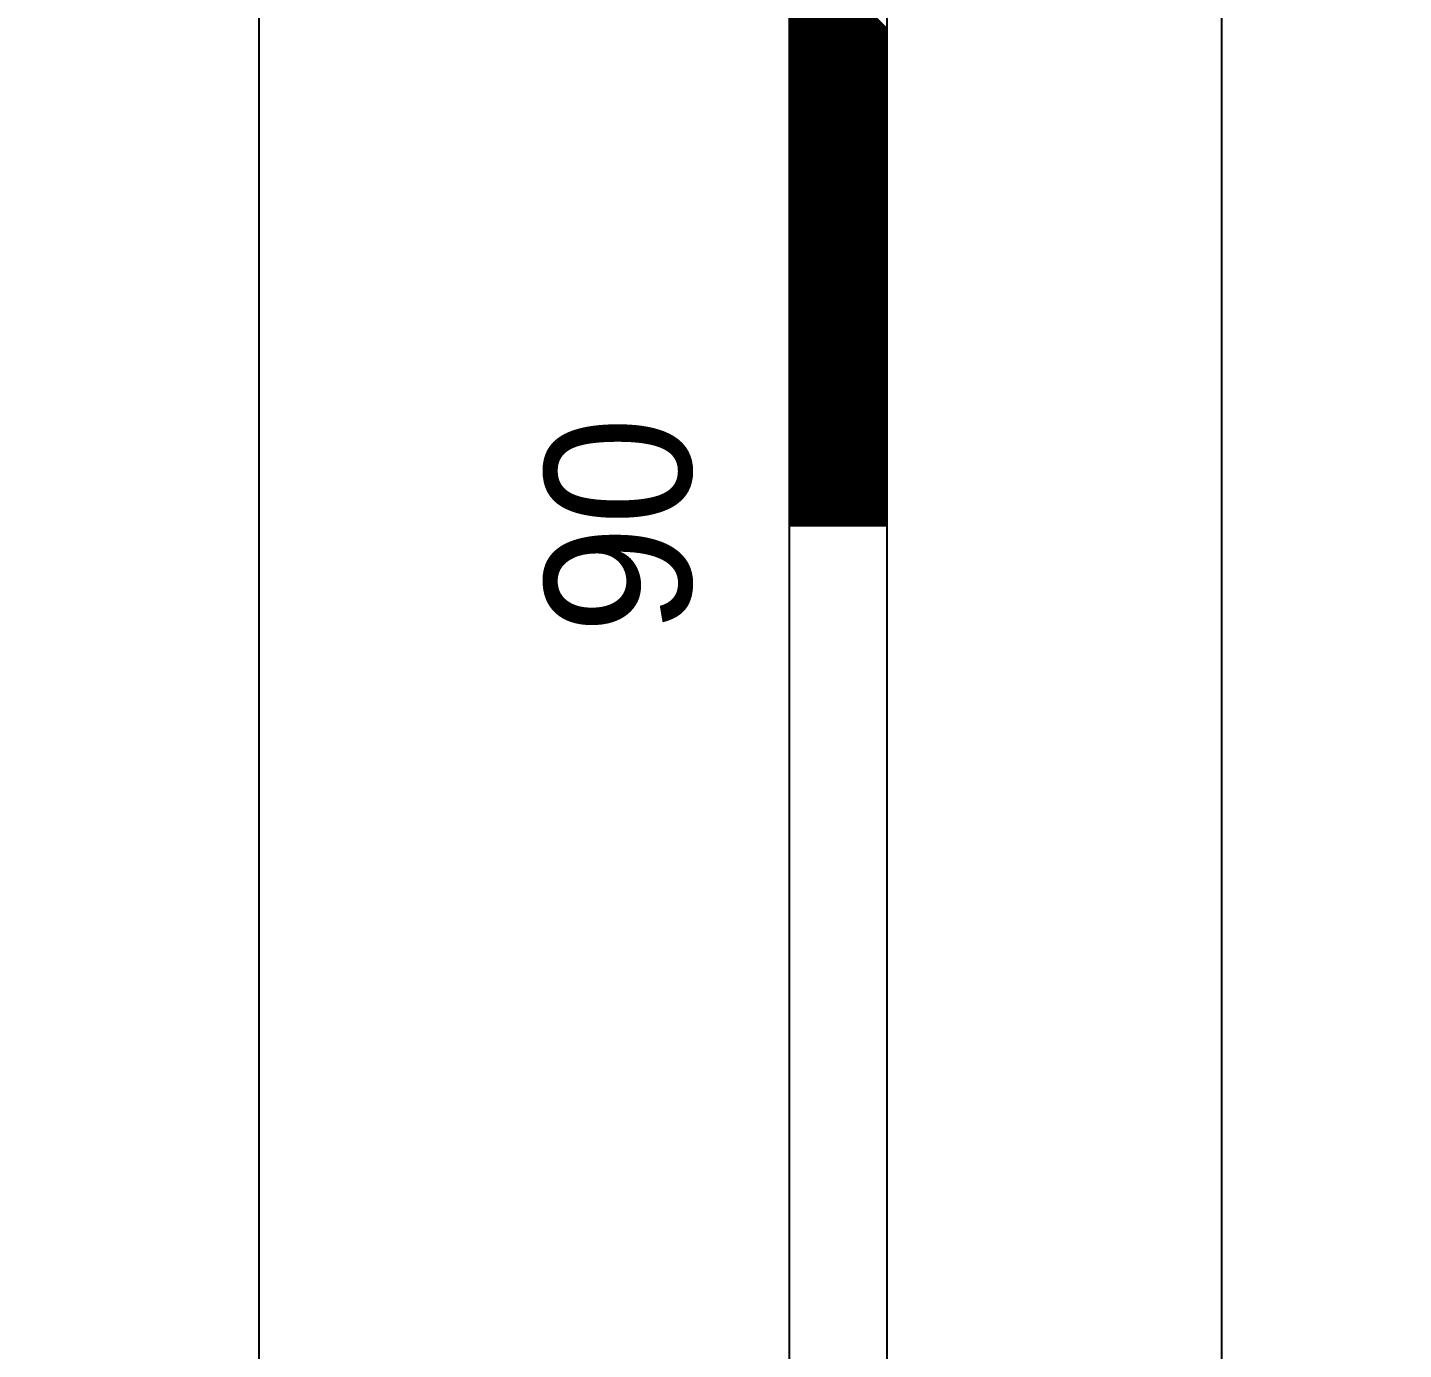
# Model space of a CAD drawing. Extents: x 731654 to 732244, y 4380181 to 4381208.
# Drawn here: x 731885.86 to 731899.96, y 4381162.56 to 4381176.12 of the extents above; entities that cross this region are included whole.
import ezdxf
from ezdxf.enums import TextEntityAlignment as Align

# ---------------------------------------------------------------- set-up
doc = ezdxf.new("R2010")
doc.units = 0
doc.layers.get('0').update_dxf_attribs({"linetype": 'CONTINUOUS'})

msp = doc.modelspace()

# ---------------------------------------------------------------- linework, layer by layer
at = {"color": 0, "linetype": 'CONTINUOUS'}
for p, q in [((731893.67, 4381081.01), (731893.67, 4381181.01)), ((731893.67, 4381081.01), (731893.67, 4381181.01)), ((731894.67, 4381081.01), (731894.67, 4381181.01)), ((731894.67, 4381081.01), (731894.67, 4381181.01)), ((731894.67, 4381176.1), (731893.67, 4381177.1)), ((731894.67, 4381176.1), (731893.67, 4381177.1)), ((731894.67, 4381176.09), (731893.67, 4381177.09)), ((731894.67, 4381176.09), (731893.67, 4381177.09)), ((731894.67, 4381176.07), (731893.67, 4381177.07)), ((731894.67, 4381176.07), (731893.67, 4381177.07)), ((731894.67, 4381176.06), (731893.67, 4381177.06)), ((731894.67, 4381176.06), (731893.67, 4381177.06)), ((731894.67, 4381176.05), (731893.67, 4381177.05)), ((731894.67, 4381176.05), (731893.67, 4381177.05)), ((731894.67, 4381176.03), (731893.67, 4381177.03)), ((731894.67, 4381176.03), (731893.67, 4381177.03)), ((731894.67, 4381176.02), (731893.67, 4381177.02)), ((731894.67, 4381176.02), (731893.67, 4381177.02)), ((731894.67, 4381176), (731893.67, 4381177)), ((731894.67, 4381176), (731893.67, 4381177)), ((731894.67, 4381175.99), (731893.67, 4381176.99)), ((731894.67, 4381175.99), (731893.67, 4381176.99)), ((731894.67, 4381175.97), (731893.67, 4381176.97)), ((731894.67, 4381175.97), (731893.67, 4381176.97)), ((731894.67, 4381175.96), (731893.67, 4381176.96)), ((731894.67, 4381175.96), (731893.67, 4381176.96)), ((731894.67, 4381175.95), (731893.67, 4381176.95)), ((731894.67, 4381175.95), (731893.67, 4381176.95)), ((731894.67, 4381175.93), (731893.67, 4381176.93)), ((731894.67, 4381175.93), (731893.67, 4381176.93)), ((731894.67, 4381175.92), (731893.67, 4381176.92)), ((731894.67, 4381175.92), (731893.67, 4381176.92)), ((731894.67, 4381175.9), (731893.67, 4381176.9)), ((731894.67, 4381175.9), (731893.67, 4381176.9)), ((731894.67, 4381175.89), (731893.67, 4381176.89)), ((731894.67, 4381175.89), (731893.67, 4381176.89)), ((731894.67, 4381175.88), (731893.67, 4381176.88)), ((731894.67, 4381175.88), (731893.67, 4381176.88)), ((731894.67, 4381175.86), (731893.67, 4381176.86)), ((731894.67, 4381175.86), (731893.67, 4381176.86)), ((731894.67, 4381175.85), (731893.67, 4381176.85)), ((731894.67, 4381175.85), (731893.67, 4381176.85)), ((731894.67, 4381175.83), (731893.67, 4381176.83)), ((731894.67, 4381175.83), (731893.67, 4381176.83)), ((731894.67, 4381175.82), (731893.67, 4381176.82)), ((731894.67, 4381175.82), (731893.67, 4381176.82)), ((731894.67, 4381175.81), (731893.67, 4381176.81)), ((731894.67, 4381175.81), (731893.67, 4381176.81)), ((731894.67, 4381175.79), (731893.67, 4381176.79)), ((731894.67, 4381175.79), (731893.67, 4381176.79)), ((731894.67, 4381175.78), (731893.67, 4381176.78)), ((731894.67, 4381175.78), (731893.67, 4381176.78)), ((731894.67, 4381175.76), (731893.67, 4381176.76)), ((731894.67, 4381175.76), (731893.67, 4381176.76)), ((731894.67, 4381175.75), (731893.67, 4381176.75)), ((731894.67, 4381175.75), (731893.67, 4381176.75)), ((731894.67, 4381175.73), (731893.67, 4381176.73)), ((731894.67, 4381175.73), (731893.67, 4381176.73)), ((731894.67, 4381175.72), (731893.67, 4381176.72)), ((731894.67, 4381175.72), (731893.67, 4381176.72)), ((731894.67, 4381175.71), (731893.67, 4381176.71)), ((731894.67, 4381175.71), (731893.67, 4381176.71)), ((731894.67, 4381175.69), (731893.67, 4381176.69)), ((731894.67, 4381175.69), (731893.67, 4381176.69)), ((731894.67, 4381175.68), (731893.67, 4381176.68)), ((731894.67, 4381175.68), (731893.67, 4381176.68)), ((731894.67, 4381175.66), (731893.67, 4381176.66)), ((731894.67, 4381175.66), (731893.67, 4381176.66)), ((731894.67, 4381175.65), (731893.67, 4381176.65)), ((731894.67, 4381175.65), (731893.67, 4381176.65)), ((731894.67, 4381175.64), (731893.67, 4381176.64)), ((731894.67, 4381175.64), (731893.67, 4381176.64)), ((731894.67, 4381175.62), (731893.67, 4381176.62)), ((731894.67, 4381175.62), (731893.67, 4381176.62)), ((731894.67, 4381175.61), (731893.67, 4381176.61)), ((731894.67, 4381175.61), (731893.67, 4381176.61)), ((731894.67, 4381175.59), (731893.67, 4381176.59)), ((731894.67, 4381175.59), (731893.67, 4381176.59)), ((731894.67, 4381175.58), (731893.67, 4381176.58)), ((731894.67, 4381175.58), (731893.67, 4381176.58)), ((731894.67, 4381175.56), (731893.67, 4381176.56)), ((731894.67, 4381175.56), (731893.67, 4381176.56)), ((731894.67, 4381175.55), (731893.67, 4381176.55)), ((731894.67, 4381175.55), (731893.67, 4381176.55)), ((731894.67, 4381175.54), (731893.67, 4381176.54)), ((731894.67, 4381175.54), (731893.67, 4381176.54)), ((731894.67, 4381175.52), (731893.67, 4381176.52)), ((731894.67, 4381175.52), (731893.67, 4381176.52)), ((731894.67, 4381175.51), (731893.67, 4381176.51)), ((731894.67, 4381175.51), (731893.67, 4381176.51)), ((731894.67, 4381175.49), (731893.67, 4381176.49)), ((731894.67, 4381175.49), (731893.67, 4381176.49)), ((731894.67, 4381175.48), (731893.67, 4381176.48)), ((731894.67, 4381175.48), (731893.67, 4381176.48)), ((731894.67, 4381175.47), (731893.67, 4381176.47)), ((731894.67, 4381175.47), (731893.67, 4381176.47)), ((731894.67, 4381175.45), (731893.67, 4381176.45)), ((731894.67, 4381175.45), (731893.67, 4381176.45)), ((731894.67, 4381175.44), (731893.67, 4381176.44)), ((731894.67, 4381175.44), (731893.67, 4381176.44)), ((731894.67, 4381175.42), (731893.67, 4381176.42)), ((731894.67, 4381175.42), (731893.67, 4381176.42)), ((731894.67, 4381175.41), (731893.67, 4381176.41)), ((731894.67, 4381175.41), (731893.67, 4381176.41)), ((731894.67, 4381175.39), (731893.67, 4381176.39)), ((731894.67, 4381175.39), (731893.67, 4381176.39)), ((731894.67, 4381175.38), (731893.67, 4381176.38)), ((731894.67, 4381175.38), (731893.67, 4381176.38)), ((731894.67, 4381175.37), (731893.67, 4381176.37)), ((731894.67, 4381175.37), (731893.67, 4381176.37)), ((731894.67, 4381175.35), (731893.67, 4381176.35)), ((731894.67, 4381175.35), (731893.67, 4381176.35)), ((731894.67, 4381175.34), (731893.67, 4381176.34)), ((731894.67, 4381175.34), (731893.67, 4381176.34)), ((731894.67, 4381175.32), (731893.67, 4381176.32)), ((731894.67, 4381175.32), (731893.67, 4381176.32)), ((731894.67, 4381175.31), (731893.67, 4381176.31)), ((731894.67, 4381175.31), (731893.67, 4381176.31)), ((731894.67, 4381175.3), (731893.67, 4381176.3)), ((731894.67, 4381175.3), (731893.67, 4381176.3)), ((731894.67, 4381175.28), (731893.67, 4381176.28)), ((731894.67, 4381175.28), (731893.67, 4381176.28)), ((731894.67, 4381175.27), (731893.67, 4381176.27)), ((731894.67, 4381175.27), (731893.67, 4381176.27)), ((731894.67, 4381175.25), (731893.67, 4381176.25)), ((731894.67, 4381175.25), (731893.67, 4381176.25)), ((731894.67, 4381175.24), (731893.67, 4381176.24)), ((731894.67, 4381175.24), (731893.67, 4381176.24)), ((731894.67, 4381175.23), (731893.67, 4381176.23)), ((731894.67, 4381175.23), (731893.67, 4381176.23)), ((731894.67, 4381175.21), (731893.67, 4381176.21)), ((731894.67, 4381175.21), (731893.67, 4381176.21)), ((731894.67, 4381175.2), (731893.67, 4381176.2)), ((731894.67, 4381175.2), (731893.67, 4381176.2)), ((731894.67, 4381175.18), (731893.67, 4381176.18)), ((731894.67, 4381175.18), (731893.67, 4381176.18)), ((731894.67, 4381175.17), (731893.67, 4381176.17)), ((731894.67, 4381175.17), (731893.67, 4381176.17)), ((731894.67, 4381175.15), (731893.67, 4381176.15)), ((731894.67, 4381175.15), (731893.67, 4381176.15)), ((731894.67, 4381175.14), (731893.67, 4381176.14)), ((731894.67, 4381175.14), (731893.67, 4381176.14)), ((731894.67, 4381175.13), (731893.67, 4381176.13)), ((731894.67, 4381175.13), (731893.67, 4381176.13)), ((731894.67, 4381175.11), (731893.67, 4381176.11)), ((731894.67, 4381175.11), (731893.67, 4381176.11)), ((731894.67, 4381175.1), (731893.67, 4381176.1)), ((731894.67, 4381175.1), (731893.67, 4381176.1)), ((731894.67, 4381175.08), (731893.67, 4381176.08)), ((731894.67, 4381175.08), (731893.67, 4381176.08)), ((731894.67, 4381175.07), (731893.67, 4381176.07)), ((731894.67, 4381175.07), (731893.67, 4381176.07)), ((731894.67, 4381175.06), (731893.67, 4381176.06)), ((731894.67, 4381175.06), (731893.67, 4381176.06)), ((731894.67, 4381175.04), (731893.67, 4381176.04)), ((731894.67, 4381175.04), (731893.67, 4381176.04)), ((731894.67, 4381175.03), (731893.67, 4381176.03)), ((731894.67, 4381175.03), (731893.67, 4381176.03)), ((731894.67, 4381175.01), (731893.67, 4381176.01)), ((731894.67, 4381175.01), (731893.67, 4381176.01)), ((731894.67, 4381175), (731893.67, 4381176)), ((731894.67, 4381175), (731893.67, 4381176)), ((731894.67, 4381174.98), (731893.67, 4381175.98)), ((731894.67, 4381174.98), (731893.67, 4381175.98)), ((731894.67, 4381174.97), (731893.67, 4381175.97)), ((731894.67, 4381174.97), (731893.67, 4381175.97)), ((731894.67, 4381174.96), (731893.67, 4381175.96)), ((731894.67, 4381174.96), (731893.67, 4381175.96)), ((731894.67, 4381174.94), (731893.67, 4381175.94)), ((731894.67, 4381174.94), (731893.67, 4381175.94)), ((731894.67, 4381174.93), (731893.67, 4381175.93)), ((731894.67, 4381174.93), (731893.67, 4381175.93)), ((731894.67, 4381174.91), (731893.67, 4381175.91)), ((731894.67, 4381174.91), (731893.67, 4381175.91)), ((731894.67, 4381174.9), (731893.67, 4381175.9)), ((731894.67, 4381174.9), (731893.67, 4381175.9)), ((731894.67, 4381174.89), (731893.67, 4381175.89)), ((731894.67, 4381174.89), (731893.67, 4381175.89)), ((731894.67, 4381174.87), (731893.67, 4381175.87)), ((731894.67, 4381174.87), (731893.67, 4381175.87)), ((731894.67, 4381174.86), (731893.67, 4381175.86)), ((731894.67, 4381174.86), (731893.67, 4381175.86)), ((731894.67, 4381174.84), (731893.67, 4381175.84)), ((731894.67, 4381174.84), (731893.67, 4381175.84)), ((731894.67, 4381174.83), (731893.67, 4381175.83)), ((731894.67, 4381174.83), (731893.67, 4381175.83)), ((731894.67, 4381174.82), (731893.67, 4381175.82)), ((731894.67, 4381174.82), (731893.67, 4381175.82)), ((731894.67, 4381174.8), (731893.67, 4381175.8)), ((731894.67, 4381174.8), (731893.67, 4381175.8)), ((731894.67, 4381174.79), (731893.67, 4381175.79)), ((731894.67, 4381174.79), (731893.67, 4381175.79)), ((731894.67, 4381174.77), (731893.67, 4381175.77)), ((731894.67, 4381174.77), (731893.67, 4381175.77)), ((731894.67, 4381174.76), (731893.67, 4381175.76)), ((731894.67, 4381174.76), (731893.67, 4381175.76)), ((731894.67, 4381174.74), (731893.67, 4381175.74)), ((731894.67, 4381174.74), (731893.67, 4381175.74)), ((731894.67, 4381174.73), (731893.67, 4381175.73)), ((731894.67, 4381174.73), (731893.67, 4381175.73)), ((731894.67, 4381174.72), (731893.67, 4381175.72)), ((731894.67, 4381174.72), (731893.67, 4381175.72)), ((731894.67, 4381174.7), (731893.67, 4381175.7)), ((731894.67, 4381174.7), (731893.67, 4381175.7)), ((731894.67, 4381174.69), (731893.67, 4381175.69)), ((731894.67, 4381174.69), (731893.67, 4381175.69)), ((731894.67, 4381174.67), (731893.67, 4381175.67)), ((731894.67, 4381174.67), (731893.67, 4381175.67)), ((731894.67, 4381174.66), (731893.67, 4381175.66)), ((731894.67, 4381174.66), (731893.67, 4381175.66)), ((731894.67, 4381174.65), (731893.67, 4381175.65)), ((731894.67, 4381174.65), (731893.67, 4381175.65)), ((731894.67, 4381174.63), (731893.67, 4381175.63)), ((731894.67, 4381174.63), (731893.67, 4381175.63)), ((731894.67, 4381174.62), (731893.67, 4381175.62)), ((731894.67, 4381174.62), (731893.67, 4381175.62)), ((731894.67, 4381174.6), (731893.67, 4381175.6)), ((731894.67, 4381174.6), (731893.67, 4381175.6)), ((731894.67, 4381174.59), (731893.67, 4381175.59)), ((731894.67, 4381174.59), (731893.67, 4381175.59)), ((731894.67, 4381174.57), (731893.67, 4381175.57)), ((731894.67, 4381174.57), (731893.67, 4381175.57)), ((731894.67, 4381174.56), (731893.67, 4381175.56)), ((731894.67, 4381174.56), (731893.67, 4381175.56)), ((731894.67, 4381174.55), (731893.67, 4381175.55)), ((731894.67, 4381174.55), (731893.67, 4381175.55)), ((731894.67, 4381174.53), (731893.67, 4381175.53)), ((731894.67, 4381174.53), (731893.67, 4381175.53)), ((731894.67, 4381174.52), (731893.67, 4381175.52)), ((731894.67, 4381174.52), (731893.67, 4381175.52)), ((731894.67, 4381174.5), (731893.67, 4381175.5)), ((731894.67, 4381174.5), (731893.67, 4381175.5)), ((731894.67, 4381174.49), (731893.67, 4381175.49)), ((731894.67, 4381174.49), (731893.67, 4381175.49)), ((731894.67, 4381174.48), (731893.67, 4381175.48)), ((731894.67, 4381174.48), (731893.67, 4381175.48)), ((731894.67, 4381174.46), (731893.67, 4381175.46)), ((731894.67, 4381174.46), (731893.67, 4381175.46)), ((731894.67, 4381174.45), (731893.67, 4381175.45)), ((731894.67, 4381174.45), (731893.67, 4381175.45)), ((731894.67, 4381174.43), (731893.67, 4381175.43)), ((731894.67, 4381174.43), (731893.67, 4381175.43)), ((731894.67, 4381174.42), (731893.67, 4381175.42)), ((731894.67, 4381174.42), (731893.67, 4381175.42)), ((731894.67, 4381174.4), (731893.67, 4381175.4)), ((731894.67, 4381174.4), (731893.67, 4381175.4)), ((731894.67, 4381174.39), (731893.67, 4381175.39)), ((731894.67, 4381174.39), (731893.67, 4381175.39)), ((731894.67, 4381174.38), (731893.67, 4381175.38)), ((731894.67, 4381174.38), (731893.67, 4381175.38)), ((731894.67, 4381174.36), (731893.67, 4381175.36)), ((731894.67, 4381174.36), (731893.67, 4381175.36)), ((731894.67, 4381174.35), (731893.67, 4381175.35)), ((731894.67, 4381174.35), (731893.67, 4381175.35)), ((731894.67, 4381174.33), (731893.67, 4381175.33)), ((731894.67, 4381174.33), (731893.67, 4381175.33)), ((731894.67, 4381174.32), (731893.67, 4381175.32)), ((731894.67, 4381174.32), (731893.67, 4381175.32)), ((731894.67, 4381174.31), (731893.67, 4381175.31)), ((731894.67, 4381174.31), (731893.67, 4381175.31)), ((731894.67, 4381174.29), (731893.67, 4381175.29)), ((731894.67, 4381174.29), (731893.67, 4381175.29)), ((731894.67, 4381174.28), (731893.67, 4381175.28)), ((731894.67, 4381174.28), (731893.67, 4381175.28)), ((731894.67, 4381174.26), (731893.67, 4381175.26)), ((731894.67, 4381174.26), (731893.67, 4381175.26)), ((731894.67, 4381174.25), (731893.67, 4381175.25)), ((731894.67, 4381174.25), (731893.67, 4381175.25)), ((731894.67, 4381174.24), (731893.67, 4381175.24)), ((731894.67, 4381174.24), (731893.67, 4381175.24)), ((731894.67, 4381174.22), (731893.67, 4381175.22)), ((731894.67, 4381174.22), (731893.67, 4381175.22)), ((731894.67, 4381174.21), (731893.67, 4381175.21)), ((731894.67, 4381174.21), (731893.67, 4381175.21)), ((731894.67, 4381174.19), (731893.67, 4381175.19)), ((731894.67, 4381174.19), (731893.67, 4381175.19)), ((731894.67, 4381174.18), (731893.67, 4381175.18)), ((731894.67, 4381174.18), (731893.67, 4381175.18)), ((731894.67, 4381174.16), (731893.67, 4381175.16)), ((731894.67, 4381174.16), (731893.67, 4381175.16)), ((731894.67, 4381174.15), (731893.67, 4381175.15)), ((731894.67, 4381174.15), (731893.67, 4381175.15)), ((731894.67, 4381174.14), (731893.67, 4381175.14)), ((731894.67, 4381174.14), (731893.67, 4381175.14)), ((731894.67, 4381174.12), (731893.67, 4381175.12)), ((731894.67, 4381174.12), (731893.67, 4381175.12)), ((731894.67, 4381174.11), (731893.67, 4381175.11)), ((731894.67, 4381174.11), (731893.67, 4381175.11)), ((731894.67, 4381174.09), (731893.67, 4381175.09)), ((731894.67, 4381174.09), (731893.67, 4381175.09)), ((731894.67, 4381174.08), (731893.67, 4381175.08)), ((731894.67, 4381174.08), (731893.67, 4381175.08)), ((731894.67, 4381174.07), (731893.67, 4381175.07)), ((731894.67, 4381174.07), (731893.67, 4381175.07)), ((731894.67, 4381174.05), (731893.67, 4381175.05)), ((731894.67, 4381174.05), (731893.67, 4381175.05)), ((731894.67, 4381174.04), (731893.67, 4381175.04)), ((731894.67, 4381174.04), (731893.67, 4381175.04)), ((731894.67, 4381174.02), (731893.67, 4381175.02)), ((731894.67, 4381174.02), (731893.67, 4381175.02)), ((731894.67, 4381174.01), (731893.67, 4381175.01)), ((731894.67, 4381174.01), (731893.67, 4381175.01)), ((731894.67, 4381173.99), (731893.67, 4381174.99)), ((731894.67, 4381173.99), (731893.67, 4381174.99)), ((731894.67, 4381173.98), (731893.67, 4381174.98)), ((731894.67, 4381173.98), (731893.67, 4381174.98)), ((731894.67, 4381173.97), (731893.67, 4381174.97)), ((731894.67, 4381173.97), (731893.67, 4381174.97)), ((731894.67, 4381173.95), (731893.67, 4381174.95)), ((731894.67, 4381173.95), (731893.67, 4381174.95)), ((731894.67, 4381173.94), (731893.67, 4381174.94)), ((731894.67, 4381173.94), (731893.67, 4381174.94)), ((731894.67, 4381173.92), (731893.67, 4381174.92)), ((731894.67, 4381173.92), (731893.67, 4381174.92)), ((731894.67, 4381173.91), (731893.67, 4381174.91)), ((731894.67, 4381173.91), (731893.67, 4381174.91)), ((731894.67, 4381173.9), (731893.67, 4381174.9)), ((731894.67, 4381173.9), (731893.67, 4381174.9)), ((731894.67, 4381173.88), (731893.67, 4381174.88)), ((731894.67, 4381173.88), (731893.67, 4381174.88)), ((731894.67, 4381173.87), (731893.67, 4381174.87)), ((731894.67, 4381173.87), (731893.67, 4381174.87)), ((731894.67, 4381173.85), (731893.67, 4381174.85)), ((731894.67, 4381173.85), (731893.67, 4381174.85)), ((731894.67, 4381173.84), (731893.67, 4381174.84)), ((731894.67, 4381173.84), (731893.67, 4381174.84)), ((731894.67, 4381173.83), (731893.67, 4381174.83)), ((731894.67, 4381173.83), (731893.67, 4381174.83)), ((731894.67, 4381173.81), (731893.67, 4381174.81)), ((731894.67, 4381173.81), (731893.67, 4381174.81)), ((731894.67, 4381173.8), (731893.67, 4381174.8)), ((731894.67, 4381173.8), (731893.67, 4381174.8)), ((731894.67, 4381173.78), (731893.67, 4381174.78)), ((731894.67, 4381173.78), (731893.67, 4381174.78)), ((731894.67, 4381173.77), (731893.67, 4381174.77)), ((731894.67, 4381173.77), (731893.67, 4381174.77)), ((731894.67, 4381173.75), (731893.67, 4381174.75)), ((731894.67, 4381173.75), (731893.67, 4381174.75)), ((731894.67, 4381173.74), (731893.67, 4381174.74)), ((731894.67, 4381173.74), (731893.67, 4381174.74)), ((731894.67, 4381173.73), (731893.67, 4381174.73)), ((731894.67, 4381173.73), (731893.67, 4381174.73)), ((731894.67, 4381173.71), (731893.67, 4381174.71)), ((731894.67, 4381173.71), (731893.67, 4381174.71)), ((731894.67, 4381173.7), (731893.67, 4381174.7)), ((731894.67, 4381173.7), (731893.67, 4381174.7)), ((731894.67, 4381173.68), (731893.67, 4381174.68)), ((731894.67, 4381173.68), (731893.67, 4381174.68)), ((731894.67, 4381173.67), (731893.67, 4381174.67)), ((731894.67, 4381173.67), (731893.67, 4381174.67)), ((731894.67, 4381173.66), (731893.67, 4381174.66)), ((731894.67, 4381173.66), (731893.67, 4381174.66)), ((731894.67, 4381173.64), (731893.67, 4381174.64)), ((731894.67, 4381173.64), (731893.67, 4381174.64)), ((731894.67, 4381173.63), (731893.67, 4381174.63)), ((731894.67, 4381173.63), (731893.67, 4381174.63)), ((731894.67, 4381173.61), (731893.67, 4381174.61)), ((731894.67, 4381173.61), (731893.67, 4381174.61)), ((731894.67, 4381173.6), (731893.67, 4381174.6)), ((731894.67, 4381173.6), (731893.67, 4381174.6)), ((731894.67, 4381173.58), (731893.67, 4381174.58)), ((731894.67, 4381173.58), (731893.67, 4381174.58)), ((731894.67, 4381173.57), (731893.67, 4381174.57)), ((731894.67, 4381173.57), (731893.67, 4381174.57)), ((731894.67, 4381173.56), (731893.67, 4381174.56)), ((731894.67, 4381173.56), (731893.67, 4381174.56)), ((731894.67, 4381173.54), (731893.67, 4381174.54)), ((731894.67, 4381173.54), (731893.67, 4381174.54)), ((731894.67, 4381173.53), (731893.67, 4381174.53)), ((731894.67, 4381173.53), (731893.67, 4381174.53)), ((731894.67, 4381173.51), (731893.67, 4381174.51)), ((731894.67, 4381173.51), (731893.67, 4381174.51)), ((731894.67, 4381173.5), (731893.67, 4381174.5)), ((731894.67, 4381173.5), (731893.67, 4381174.5)), ((731894.67, 4381173.49), (731893.67, 4381174.49)), ((731894.67, 4381173.49), (731893.67, 4381174.49)), ((731894.67, 4381173.47), (731893.67, 4381174.47)), ((731894.67, 4381173.47), (731893.67, 4381174.47)), ((731894.67, 4381173.46), (731893.67, 4381174.46)), ((731894.67, 4381173.46), (731893.67, 4381174.46)), ((731894.67, 4381173.44), (731893.67, 4381174.44)), ((731894.67, 4381173.44), (731893.67, 4381174.44)), ((731894.67, 4381173.43), (731893.67, 4381174.43)), ((731894.67, 4381173.43), (731893.67, 4381174.43)), ((731894.67, 4381173.41), (731893.67, 4381174.41)), ((731894.67, 4381173.41), (731893.67, 4381174.41)), ((731894.67, 4381173.4), (731893.67, 4381174.4)), ((731894.67, 4381173.4), (731893.67, 4381174.4)), ((731894.67, 4381173.39), (731893.67, 4381174.39)), ((731894.67, 4381173.39), (731893.67, 4381174.39)), ((731894.67, 4381173.37), (731893.67, 4381174.37)), ((731894.67, 4381173.37), (731893.67, 4381174.37)), ((731894.67, 4381173.36), (731893.67, 4381174.36)), ((731894.67, 4381173.36), (731893.67, 4381174.36)), ((731894.67, 4381173.34), (731893.67, 4381174.34)), ((731894.67, 4381173.34), (731893.67, 4381174.34)), ((731894.67, 4381173.33), (731893.67, 4381174.33)), ((731894.67, 4381173.33), (731893.67, 4381174.33)), ((731894.67, 4381173.32), (731893.67, 4381174.32)), ((731894.67, 4381173.32), (731893.67, 4381174.32)), ((731894.67, 4381173.3), (731893.67, 4381174.3)), ((731894.67, 4381173.3), (731893.67, 4381174.3)), ((731894.67, 4381173.29), (731893.67, 4381174.29)), ((731894.67, 4381173.29), (731893.67, 4381174.29)), ((731894.67, 4381173.27), (731893.67, 4381174.27)), ((731894.67, 4381173.27), (731893.67, 4381174.27)), ((731894.67, 4381173.26), (731893.67, 4381174.26)), ((731894.67, 4381173.26), (731893.67, 4381174.26)), ((731894.67, 4381173.25), (731893.67, 4381174.25)), ((731894.67, 4381173.25), (731893.67, 4381174.25)), ((731894.67, 4381173.23), (731893.67, 4381174.23)), ((731894.67, 4381173.23), (731893.67, 4381174.23)), ((731894.67, 4381173.22), (731893.67, 4381174.22)), ((731894.67, 4381173.22), (731893.67, 4381174.22)), ((731894.67, 4381173.2), (731893.67, 4381174.2)), ((731894.67, 4381173.2), (731893.67, 4381174.2)), ((731894.67, 4381173.19), (731893.67, 4381174.19)), ((731894.67, 4381173.19), (731893.67, 4381174.19)), ((731894.67, 4381173.17), (731893.67, 4381174.17)), ((731894.67, 4381173.17), (731893.67, 4381174.17)), ((731894.67, 4381173.16), (731893.67, 4381174.16)), ((731894.67, 4381173.16), (731893.67, 4381174.16)), ((731894.67, 4381173.15), (731893.67, 4381174.15)), ((731894.67, 4381173.15), (731893.67, 4381174.15)), ((731894.67, 4381173.13), (731893.67, 4381174.13)), ((731894.67, 4381173.13), (731893.67, 4381174.13)), ((731894.67, 4381173.12), (731893.67, 4381174.12)), ((731894.67, 4381173.12), (731893.67, 4381174.12)), ((731894.67, 4381173.1), (731893.67, 4381174.1)), ((731894.67, 4381173.1), (731893.67, 4381174.1)), ((731894.67, 4381173.09), (731893.67, 4381174.09)), ((731894.67, 4381173.09), (731893.67, 4381174.09)), ((731894.67, 4381173.08), (731893.67, 4381174.08)), ((731894.67, 4381173.08), (731893.67, 4381174.08)), ((731894.67, 4381173.06), (731893.67, 4381174.06)), ((731894.67, 4381173.06), (731893.67, 4381174.06)), ((731894.67, 4381173.05), (731893.67, 4381174.05)), ((731894.67, 4381173.05), (731893.67, 4381174.05)), ((731894.67, 4381173.03), (731893.67, 4381174.03)), ((731894.67, 4381173.03), (731893.67, 4381174.03)), ((731894.67, 4381173.02), (731893.67, 4381174.02)), ((731894.67, 4381173.02), (731893.67, 4381174.02)), ((731894.67, 4381173), (731893.67, 4381174)), ((731894.67, 4381173), (731893.67, 4381174)), ((731894.67, 4381172.99), (731893.67, 4381173.99)), ((731894.67, 4381172.99), (731893.67, 4381173.99)), ((731894.67, 4381172.98), (731893.67, 4381173.98)), ((731894.67, 4381172.98), (731893.67, 4381173.98)), ((731894.67, 4381172.96), (731893.67, 4381173.96)), ((731894.67, 4381172.96), (731893.67, 4381173.96)), ((731894.67, 4381172.95), (731893.67, 4381173.95)), ((731894.67, 4381172.95), (731893.67, 4381173.95)), ((731894.67, 4381172.93), (731893.67, 4381173.93)), ((731894.67, 4381172.93), (731893.67, 4381173.93)), ((731894.67, 4381172.92), (731893.67, 4381173.92)), ((731894.67, 4381172.92), (731893.67, 4381173.92)), ((731894.67, 4381172.91), (731893.67, 4381173.91)), ((731894.67, 4381172.91), (731893.67, 4381173.91)), ((731894.67, 4381172.89), (731893.67, 4381173.89)), ((731894.67, 4381172.89), (731893.67, 4381173.89)), ((731894.67, 4381172.88), (731893.67, 4381173.88)), ((731894.67, 4381172.88), (731893.67, 4381173.88)), ((731894.67, 4381172.86), (731893.67, 4381173.86)), ((731894.67, 4381172.86), (731893.67, 4381173.86)), ((731894.67, 4381172.85), (731893.67, 4381173.85)), ((731894.67, 4381172.85), (731893.67, 4381173.85)), ((731894.67, 4381172.84), (731893.67, 4381173.84)), ((731894.67, 4381172.84), (731893.67, 4381173.84)), ((731894.67, 4381172.82), (731893.67, 4381173.82)), ((731894.67, 4381172.82), (731893.67, 4381173.82)), ((731894.67, 4381172.81), (731893.67, 4381173.81)), ((731894.67, 4381172.81), (731893.67, 4381173.81)), ((731894.67, 4381172.79), (731893.67, 4381173.79)), ((731894.67, 4381172.79), (731893.67, 4381173.79)), ((731894.67, 4381172.78), (731893.67, 4381173.78)), ((731894.67, 4381172.78), (731893.67, 4381173.78)), ((731894.67, 4381172.76), (731893.67, 4381173.76)), ((731894.67, 4381172.76), (731893.67, 4381173.76)), ((731894.67, 4381172.75), (731893.67, 4381173.75)), ((731894.67, 4381172.75), (731893.67, 4381173.75)), ((731894.67, 4381172.74), (731893.67, 4381173.74)), ((731894.67, 4381172.74), (731893.67, 4381173.74)), ((731894.67, 4381172.72), (731893.67, 4381173.72)), ((731894.67, 4381172.72), (731893.67, 4381173.72)), ((731894.67, 4381172.71), (731893.67, 4381173.71)), ((731894.67, 4381172.71), (731893.67, 4381173.71)), ((731894.67, 4381172.69), (731893.67, 4381173.69)), ((731894.67, 4381172.69), (731893.67, 4381173.69)), ((731894.67, 4381172.68), (731893.67, 4381173.68)), ((731894.67, 4381172.68), (731893.67, 4381173.68)), ((731894.67, 4381172.67), (731893.67, 4381173.67)), ((731894.67, 4381172.67), (731893.67, 4381173.67)), ((731894.67, 4381172.65), (731893.67, 4381173.65)), ((731894.67, 4381172.65), (731893.67, 4381173.65)), ((731894.67, 4381172.64), (731893.67, 4381173.64)), ((731894.67, 4381172.64), (731893.67, 4381173.64)), ((731894.67, 4381172.62), (731893.67, 4381173.62)), ((731894.67, 4381172.62), (731893.67, 4381173.62)), ((731894.67, 4381172.61), (731893.67, 4381173.61)), ((731894.67, 4381172.61), (731893.67, 4381173.61)), ((731894.67, 4381172.59), (731893.67, 4381173.59)), ((731894.67, 4381172.59), (731893.67, 4381173.59)), ((731894.67, 4381172.58), (731893.67, 4381173.58)), ((731894.67, 4381172.58), (731893.67, 4381173.58)), ((731894.67, 4381172.57), (731893.67, 4381173.57)), ((731894.67, 4381172.57), (731893.67, 4381173.57)), ((731894.67, 4381172.55), (731893.67, 4381173.55)), ((731894.67, 4381172.55), (731893.67, 4381173.55)), ((731894.67, 4381172.54), (731893.67, 4381173.54)), ((731894.67, 4381172.54), (731893.67, 4381173.54)), ((731894.67, 4381172.52), (731893.67, 4381173.52)), ((731894.67, 4381172.52), (731893.67, 4381173.52)), ((731894.67, 4381172.51), (731893.67, 4381173.51)), ((731894.67, 4381172.51), (731893.67, 4381173.51)), ((731894.67, 4381172.5), (731893.67, 4381173.5)), ((731894.67, 4381172.5), (731893.67, 4381173.5)), ((731894.67, 4381172.48), (731893.67, 4381173.48)), ((731894.67, 4381172.48), (731893.67, 4381173.48)), ((731894.67, 4381172.47), (731893.67, 4381173.47)), ((731894.67, 4381172.47), (731893.67, 4381173.47)), ((731894.67, 4381172.45), (731893.67, 4381173.45)), ((731894.67, 4381172.45), (731893.67, 4381173.45)), ((731894.67, 4381172.44), (731893.67, 4381173.44)), ((731894.67, 4381172.44), (731893.67, 4381173.44)), ((731894.67, 4381172.43), (731893.67, 4381173.43)), ((731894.67, 4381172.43), (731893.67, 4381173.43)), ((731894.67, 4381172.41), (731893.67, 4381173.41)), ((731894.67, 4381172.41), (731893.67, 4381173.41)), ((731894.67, 4381172.4), (731893.67, 4381173.4)), ((731894.67, 4381172.4), (731893.67, 4381173.4)), ((731894.67, 4381172.38), (731893.67, 4381173.38)), ((731894.67, 4381172.38), (731893.67, 4381173.38)), ((731894.67, 4381172.37), (731893.67, 4381173.37)), ((731894.67, 4381172.37), (731893.67, 4381173.37)), ((731894.67, 4381172.35), (731893.67, 4381173.35)), ((731894.67, 4381172.35), (731893.67, 4381173.35)), ((731894.67, 4381172.34), (731893.67, 4381173.34)), ((731894.67, 4381172.34), (731893.67, 4381173.34)), ((731894.67, 4381172.33), (731893.67, 4381173.33)), ((731894.67, 4381172.33), (731893.67, 4381173.33)), ((731894.67, 4381172.31), (731893.67, 4381173.31)), ((731894.67, 4381172.31), (731893.67, 4381173.31)), ((731894.67, 4381172.3), (731893.67, 4381173.3)), ((731894.67, 4381172.3), (731893.67, 4381173.3)), ((731894.67, 4381172.28), (731893.67, 4381173.28)), ((731894.67, 4381172.28), (731893.67, 4381173.28)), ((731894.67, 4381172.27), (731893.67, 4381173.27)), ((731894.67, 4381172.27), (731893.67, 4381173.27)), ((731894.67, 4381172.26), (731893.67, 4381173.26)), ((731894.67, 4381172.26), (731893.67, 4381173.26)), ((731894.67, 4381172.24), (731893.67, 4381173.24)), ((731894.67, 4381172.24), (731893.67, 4381173.24)), ((731894.67, 4381172.23), (731893.67, 4381173.23)), ((731894.67, 4381172.23), (731893.67, 4381173.23)), ((731894.67, 4381172.21), (731893.67, 4381173.21)), ((731894.67, 4381172.21), (731893.67, 4381173.21)), ((731894.67, 4381172.2), (731893.67, 4381173.2)), ((731894.67, 4381172.2), (731893.67, 4381173.2)), ((731894.67, 4381172.18), (731893.67, 4381173.18)), ((731894.67, 4381172.18), (731893.67, 4381173.18)), ((731894.67, 4381172.17), (731893.67, 4381173.17)), ((731894.67, 4381172.17), (731893.67, 4381173.17)), ((731894.67, 4381172.16), (731893.67, 4381173.16)), ((731894.67, 4381172.16), (731893.67, 4381173.16)), ((731894.67, 4381172.14), (731893.67, 4381173.14)), ((731894.67, 4381172.14), (731893.67, 4381173.14)), ((731894.67, 4381172.13), (731893.67, 4381173.13)), ((731894.67, 4381172.13), (731893.67, 4381173.13)), ((731894.67, 4381172.11), (731893.67, 4381173.11)), ((731894.67, 4381172.11), (731893.67, 4381173.11)), ((731894.67, 4381172.1), (731893.67, 4381173.1)), ((731894.67, 4381172.1), (731893.67, 4381173.1)), ((731894.67, 4381172.09), (731893.67, 4381173.09)), ((731894.67, 4381172.09), (731893.67, 4381173.09)), ((731894.67, 4381172.07), (731893.67, 4381173.07)), ((731894.67, 4381172.07), (731893.67, 4381173.07)), ((731894.67, 4381172.06), (731893.67, 4381173.06)), ((731894.67, 4381172.06), (731893.67, 4381173.06)), ((731894.67, 4381172.04), (731893.67, 4381173.04)), ((731894.67, 4381172.04), (731893.67, 4381173.04)), ((731894.67, 4381172.03), (731893.67, 4381173.03)), ((731894.67, 4381172.03), (731893.67, 4381173.03)), ((731894.67, 4381172.01), (731893.67, 4381173.01)), ((731894.67, 4381172.01), (731893.67, 4381173.01)), ((731894.67, 4381172), (731893.67, 4381173)), ((731894.67, 4381172), (731893.67, 4381173)), ((731894.67, 4381171.99), (731893.67, 4381172.99)), ((731894.67, 4381171.99), (731893.67, 4381172.99)), ((731894.67, 4381171.97), (731893.67, 4381172.97)), ((731894.67, 4381171.97), (731893.67, 4381172.97)), ((731894.67, 4381171.96), (731893.67, 4381172.96)), ((731894.67, 4381171.96), (731893.67, 4381172.96)), ((731894.67, 4381171.94), (731893.67, 4381172.94)), ((731894.67, 4381171.94), (731893.67, 4381172.94)), ((731894.67, 4381171.93), (731893.67, 4381172.93)), ((731894.67, 4381171.93), (731893.67, 4381172.93)), ((731894.67, 4381171.92), (731893.67, 4381172.92)), ((731894.67, 4381171.92), (731893.67, 4381172.92)), ((731894.67, 4381171.9), (731893.67, 4381172.9)), ((731894.67, 4381171.9), (731893.67, 4381172.9)), ((731894.67, 4381171.89), (731893.67, 4381172.89)), ((731894.67, 4381171.89), (731893.67, 4381172.89)), ((731894.67, 4381171.87), (731893.67, 4381172.87)), ((731894.67, 4381171.87), (731893.67, 4381172.87)), ((731894.67, 4381171.86), (731893.67, 4381172.86)), ((731894.67, 4381171.86), (731893.67, 4381172.86)), ((731894.67, 4381171.85), (731893.67, 4381172.85)), ((731894.67, 4381171.85), (731893.67, 4381172.85)), ((731894.67, 4381171.83), (731893.67, 4381172.83)), ((731894.67, 4381171.83), (731893.67, 4381172.83)), ((731894.67, 4381171.82), (731893.67, 4381172.82)), ((731894.67, 4381171.82), (731893.67, 4381172.82)), ((731894.67, 4381171.8), (731893.67, 4381172.8)), ((731894.67, 4381171.8), (731893.67, 4381172.8)), ((731894.67, 4381171.79), (731893.67, 4381172.79)), ((731894.67, 4381171.79), (731893.67, 4381172.79)), ((731894.67, 4381171.77), (731893.67, 4381172.77)), ((731894.67, 4381171.77), (731893.67, 4381172.77)), ((731894.67, 4381171.76), (731893.67, 4381172.76)), ((731894.67, 4381171.76), (731893.67, 4381172.76)), ((731894.67, 4381171.75), (731893.67, 4381172.75)), ((731894.67, 4381171.75), (731893.67, 4381172.75)), ((731894.67, 4381171.73), (731893.67, 4381172.73)), ((731894.67, 4381171.73), (731893.67, 4381172.73)), ((731894.67, 4381171.72), (731893.67, 4381172.72)), ((731894.67, 4381171.72), (731893.67, 4381172.72)), ((731894.67, 4381171.7), (731893.67, 4381172.7)), ((731894.67, 4381171.7), (731893.67, 4381172.7)), ((731894.67, 4381171.69), (731893.67, 4381172.69)), ((731894.67, 4381171.69), (731893.67, 4381172.69)), ((731894.67, 4381171.68), (731893.67, 4381172.68)), ((731894.67, 4381171.68), (731893.67, 4381172.68)), ((731894.67, 4381171.66), (731893.67, 4381172.66)), ((731894.67, 4381171.66), (731893.67, 4381172.66)), ((731894.67, 4381171.65), (731893.67, 4381172.65)), ((731894.67, 4381171.65), (731893.67, 4381172.65)), ((731894.67, 4381171.63), (731893.67, 4381172.63)), ((731894.67, 4381171.63), (731893.67, 4381172.63)), ((731894.67, 4381171.62), (731893.67, 4381172.62)), ((731894.67, 4381171.62), (731893.67, 4381172.62)), ((731894.67, 4381171.6), (731893.67, 4381172.6)), ((731894.67, 4381171.6), (731893.67, 4381172.6)), ((731894.67, 4381171.59), (731893.67, 4381172.59)), ((731894.67, 4381171.59), (731893.67, 4381172.59)), ((731894.67, 4381171.58), (731893.67, 4381172.58)), ((731894.67, 4381171.58), (731893.67, 4381172.58)), ((731894.67, 4381171.56), (731893.67, 4381172.56)), ((731894.67, 4381171.56), (731893.67, 4381172.56)), ((731894.67, 4381171.55), (731893.67, 4381172.55)), ((731894.67, 4381171.55), (731893.67, 4381172.55)), ((731894.67, 4381171.53), (731893.67, 4381172.53)), ((731894.67, 4381171.53), (731893.67, 4381172.53)), ((731894.67, 4381171.52), (731893.67, 4381172.52)), ((731894.67, 4381171.52), (731893.67, 4381172.52)), ((731894.67, 4381171.51), (731893.67, 4381172.51)), ((731894.67, 4381171.51), (731893.67, 4381172.51)), ((731894.67, 4381171.49), (731893.67, 4381172.49)), ((731894.67, 4381171.49), (731893.67, 4381172.49)), ((731894.67, 4381171.48), (731893.67, 4381172.48)), ((731894.67, 4381171.48), (731893.67, 4381172.48)), ((731894.67, 4381171.46), (731893.67, 4381172.46)), ((731894.67, 4381171.46), (731893.67, 4381172.46)), ((731894.67, 4381171.45), (731893.67, 4381172.45)), ((731894.67, 4381171.45), (731893.67, 4381172.45)), ((731894.67, 4381171.44), (731893.67, 4381172.44)), ((731894.67, 4381171.44), (731893.67, 4381172.44)), ((731894.67, 4381171.42), (731893.67, 4381172.42)), ((731894.67, 4381171.42), (731893.67, 4381172.42)), ((731894.67, 4381171.41), (731893.67, 4381172.41)), ((731894.67, 4381171.41), (731893.67, 4381172.41)), ((731894.67, 4381171.39), (731893.67, 4381172.39)), ((731894.67, 4381171.39), (731893.67, 4381172.39)), ((731894.67, 4381171.38), (731893.67, 4381172.38)), ((731894.67, 4381171.38), (731893.67, 4381172.38)), ((731894.67, 4381171.36), (731893.67, 4381172.36)), ((731894.67, 4381171.36), (731893.67, 4381172.36)), ((731894.67, 4381171.35), (731893.67, 4381172.35)), ((731894.67, 4381171.35), (731893.67, 4381172.35)), ((731894.67, 4381171.34), (731893.67, 4381172.34)), ((731894.67, 4381171.34), (731893.67, 4381172.34)), ((731894.67, 4381171.32), (731893.67, 4381172.32)), ((731894.67, 4381171.32), (731893.67, 4381172.32)), ((731894.67, 4381171.31), (731893.67, 4381172.31)), ((731894.67, 4381171.31), (731893.67, 4381172.31)), ((731894.67, 4381171.29), (731893.67, 4381172.29)), ((731894.67, 4381171.29), (731893.67, 4381172.29)), ((731894.67, 4381171.28), (731893.67, 4381172.28)), ((731894.67, 4381171.28), (731893.67, 4381172.28)), ((731894.67, 4381171.27), (731893.67, 4381172.27)), ((731894.67, 4381171.27), (731893.67, 4381172.27)), ((731894.67, 4381171.25), (731893.67, 4381172.25)), ((731894.67, 4381171.25), (731893.67, 4381172.25)), ((731894.67, 4381171.24), (731893.67, 4381172.24)), ((731894.67, 4381171.24), (731893.67, 4381172.24)), ((731894.67, 4381171.22), (731893.67, 4381172.22)), ((731894.67, 4381171.22), (731893.67, 4381172.22)), ((731894.67, 4381171.21), (731893.67, 4381172.21)), ((731894.67, 4381171.21), (731893.67, 4381172.21)), ((731894.67, 4381171.19), (731893.67, 4381172.19)), ((731894.67, 4381171.19), (731893.67, 4381172.19)), ((731894.67, 4381171.18), (731893.67, 4381172.18)), ((731894.67, 4381171.18), (731893.67, 4381172.18)), ((731894.67, 4381171.17), (731893.67, 4381172.17)), ((731894.67, 4381171.17), (731893.67, 4381172.17)), ((731894.67, 4381171.15), (731893.67, 4381172.15)), ((731894.67, 4381171.15), (731893.67, 4381172.15)), ((731894.67, 4381171.14), (731893.67, 4381172.14)), ((731894.67, 4381171.14), (731893.67, 4381172.14)), ((731894.67, 4381171.12), (731893.67, 4381172.12)), ((731894.67, 4381171.12), (731893.67, 4381172.12)), ((731894.67, 4381171.11), (731893.67, 4381172.11)), ((731894.67, 4381171.11), (731893.67, 4381172.11)), ((731894.67, 4381171.1), (731893.67, 4381172.1)), ((731894.67, 4381171.1), (731893.67, 4381172.1)), ((731894.67, 4381171.08), (731893.67, 4381172.08)), ((731894.67, 4381171.08), (731893.67, 4381172.08)), ((731894.67, 4381171.07), (731893.67, 4381172.07)), ((731894.67, 4381171.07), (731893.67, 4381172.07)), ((731894.67, 4381171.05), (731893.67, 4381172.05)), ((731894.67, 4381171.05), (731893.67, 4381172.05)), ((731894.67, 4381171.04), (731893.67, 4381172.04)), ((731894.67, 4381171.04), (731893.67, 4381172.04)), ((731894.67, 4381171.02), (731893.67, 4381172.02)), ((731894.67, 4381171.02), (731893.67, 4381172.02)), ((731894.67, 4381171.01), (731893.67, 4381172.01)), ((731894.67, 4381171.01), (731893.67, 4381172.01)), ((731894.66, 4381171.01), (731893.67, 4381172)), ((731894.66, 4381171.01), (731893.67, 4381172)), ((731894.64, 4381171.01), (731893.67, 4381171.98)), ((731894.64, 4381171.01), (731893.67, 4381171.98)), ((731894.63, 4381171.01), (731893.67, 4381171.97)), ((731894.63, 4381171.01), (731893.67, 4381171.97)), ((731894.61, 4381171.01), (731893.67, 4381171.95)), ((731894.61, 4381171.01), (731893.67, 4381171.95)), ((731894.6, 4381171.01), (731893.67, 4381171.94)), ((731894.6, 4381171.01), (731893.67, 4381171.94)), ((731894.59, 4381171.01), (731893.67, 4381171.93)), ((731894.59, 4381171.01), (731893.67, 4381171.93)), ((731894.57, 4381171.01), (731893.67, 4381171.91)), ((731894.57, 4381171.01), (731893.67, 4381171.91)), ((731894.56, 4381171.01), (731893.67, 4381171.9)), ((731894.56, 4381171.01), (731893.67, 4381171.9)), ((731894.54, 4381171.01), (731893.67, 4381171.88)), ((731894.54, 4381171.01), (731893.67, 4381171.88)), ((731894.53, 4381171.01), (731893.67, 4381171.87)), ((731894.53, 4381171.01), (731893.67, 4381171.87)), ((731894.52, 4381171.01), (731893.67, 4381171.86)), ((731894.52, 4381171.01), (731893.67, 4381171.86)), ((731894.5, 4381171.01), (731893.67, 4381171.84)), ((731894.5, 4381171.01), (731893.67, 4381171.84)), ((731894.49, 4381171.01), (731893.67, 4381171.83)), ((731894.49, 4381171.01), (731893.67, 4381171.83)), ((731894.47, 4381171.01), (731893.67, 4381171.81)), ((731894.47, 4381171.01), (731893.67, 4381171.81)), ((731894.46, 4381171.01), (731893.67, 4381171.8)), ((731894.46, 4381171.01), (731893.67, 4381171.8)), ((731894.44, 4381171.01), (731893.67, 4381171.78)), ((731894.44, 4381171.01), (731893.67, 4381171.78)), ((731894.43, 4381171.01), (731893.67, 4381171.77)), ((731894.43, 4381171.01), (731893.67, 4381171.77)), ((731894.42, 4381171.01), (731893.67, 4381171.76)), ((731894.42, 4381171.01), (731893.67, 4381171.76)), ((731894.4, 4381171.01), (731893.67, 4381171.74)), ((731894.4, 4381171.01), (731893.67, 4381171.74)), ((731894.39, 4381171.01), (731893.67, 4381171.73)), ((731894.39, 4381171.01), (731893.67, 4381171.73)), ((731894.37, 4381171.01), (731893.67, 4381171.71)), ((731894.37, 4381171.01), (731893.67, 4381171.71)), ((731894.36, 4381171.01), (731893.67, 4381171.7)), ((731894.36, 4381171.01), (731893.67, 4381171.7)), ((731894.35, 4381171.01), (731893.67, 4381171.69)), ((731894.35, 4381171.01), (731893.67, 4381171.69)), ((731894.33, 4381171.01), (731893.67, 4381171.67)), ((731894.33, 4381171.01), (731893.67, 4381171.67)), ((731894.32, 4381171.01), (731893.67, 4381171.66)), ((731894.32, 4381171.01), (731893.67, 4381171.66)), ((731894.3, 4381171.01), (731893.67, 4381171.64)), ((731894.3, 4381171.01), (731893.67, 4381171.64)), ((731894.29, 4381171.01), (731893.67, 4381171.63)), ((731894.29, 4381171.01), (731893.67, 4381171.63)), ((731894.27, 4381171.01), (731893.67, 4381171.61)), ((731894.27, 4381171.01), (731893.67, 4381171.61)), ((731894.26, 4381171.01), (731893.67, 4381171.6)), ((731894.26, 4381171.01), (731893.67, 4381171.6)), ((731894.25, 4381171.01), (731893.67, 4381171.59)), ((731894.25, 4381171.01), (731893.67, 4381171.59)), ((731894.23, 4381171.01), (731893.67, 4381171.57)), ((731894.23, 4381171.01), (731893.67, 4381171.57)), ((731894.22, 4381171.01), (731893.67, 4381171.56)), ((731894.22, 4381171.01), (731893.67, 4381171.56)), ((731894.2, 4381171.01), (731893.67, 4381171.54)), ((731894.2, 4381171.01), (731893.67, 4381171.54)), ((731894.19, 4381171.01), (731893.67, 4381171.53)), ((731894.19, 4381171.01), (731893.67, 4381171.53)), ((731894.18, 4381171.01), (731893.67, 4381171.52)), ((731894.18, 4381171.01), (731893.67, 4381171.52)), ((731894.16, 4381171.01), (731893.67, 4381171.5)), ((731894.16, 4381171.01), (731893.67, 4381171.5)), ((731894.15, 4381171.01), (731893.67, 4381171.49)), ((731894.15, 4381171.01), (731893.67, 4381171.49)), ((731894.13, 4381171.01), (731893.67, 4381171.47)), ((731894.13, 4381171.01), (731893.67, 4381171.47)), ((731894.12, 4381171.01), (731893.67, 4381171.46)), ((731894.12, 4381171.01), (731893.67, 4381171.46)), ((731894.11, 4381171.01), (731893.67, 4381171.45)), ((731894.11, 4381171.01), (731893.67, 4381171.45)), ((731894.09, 4381171.01), (731893.67, 4381171.43)), ((731894.09, 4381171.01), (731893.67, 4381171.43)), ((731894.08, 4381171.01), (731893.67, 4381171.42)), ((731894.08, 4381171.01), (731893.67, 4381171.42)), ((731894.06, 4381171.01), (731893.67, 4381171.4)), ((731894.06, 4381171.01), (731893.67, 4381171.4)), ((731894.05, 4381171.01), (731893.67, 4381171.39)), ((731894.05, 4381171.01), (731893.67, 4381171.39)), ((731894.03, 4381171.01), (731893.67, 4381171.37)), ((731894.03, 4381171.01), (731893.67, 4381171.37)), ((731894.02, 4381171.01), (731893.67, 4381171.36)), ((731894.02, 4381171.01), (731893.67, 4381171.36)), ((731894.01, 4381171.01), (731893.67, 4381171.35)), ((731894.01, 4381171.01), (731893.67, 4381171.35)), ((731893.99, 4381171.01), (731893.67, 4381171.33)), ((731893.99, 4381171.01), (731893.67, 4381171.33)), ((731893.98, 4381171.01), (731893.67, 4381171.32)), ((731893.98, 4381171.01), (731893.67, 4381171.32)), ((731893.96, 4381171.01), (731893.67, 4381171.3)), ((731893.96, 4381171.01), (731893.67, 4381171.3)), ((731893.95, 4381171.01), (731893.67, 4381171.29)), ((731893.95, 4381171.01), (731893.67, 4381171.29)), ((731893.94, 4381171.01), (731893.67, 4381171.28)), ((731893.94, 4381171.01), (731893.67, 4381171.28)), ((731893.92, 4381171.01), (731893.67, 4381171.26)), ((731893.92, 4381171.01), (731893.67, 4381171.26)), ((731893.91, 4381171.01), (731893.67, 4381171.25)), ((731893.91, 4381171.01), (731893.67, 4381171.25)), ((731893.89, 4381171.01), (731893.67, 4381171.23)), ((731893.89, 4381171.01), (731893.67, 4381171.23)), ((731893.88, 4381171.01), (731893.67, 4381171.22)), ((731893.88, 4381171.01), (731893.67, 4381171.22)), ((731893.86, 4381171.01), (731893.67, 4381171.2)), ((731893.86, 4381171.01), (731893.67, 4381171.2)), ((731893.85, 4381171.01), (731893.67, 4381171.19)), ((731893.85, 4381171.01), (731893.67, 4381171.19)), ((731893.84, 4381171.01), (731893.67, 4381171.18)), ((731893.84, 4381171.01), (731893.67, 4381171.18)), ((731893.82, 4381171.01), (731893.67, 4381171.16)), ((731893.82, 4381171.01), (731893.67, 4381171.16)), ((731893.81, 4381171.01), (731893.67, 4381171.15)), ((731893.81, 4381171.01), (731893.67, 4381171.15)), ((731893.79, 4381171.01), (731893.67, 4381171.13)), ((731893.79, 4381171.01), (731893.67, 4381171.13)), ((731893.78, 4381171.01), (731893.67, 4381171.12)), ((731893.78, 4381171.01), (731893.67, 4381171.12)), ((731893.77, 4381171.01), (731893.67, 4381171.11)), ((731893.77, 4381171.01), (731893.67, 4381171.11)), ((731893.75, 4381171.01), (731893.67, 4381171.09)), ((731893.75, 4381171.01), (731893.67, 4381171.09)), ((731893.74, 4381171.01), (731893.67, 4381171.08)), ((731893.74, 4381171.01), (731893.67, 4381171.08)), ((731893.72, 4381171.01), (731893.67, 4381171.06)), ((731893.72, 4381171.01), (731893.67, 4381171.06)), ((731893.71, 4381171.01), (731893.67, 4381171.05)), ((731893.71, 4381171.01), (731893.67, 4381171.05)), ((731893.7, 4381171.01), (731893.67, 4381171.04)), ((731893.7, 4381171.01), (731893.67, 4381171.04)), ((731893.68, 4381171.01), (731893.67, 4381171.02)), ((731893.68, 4381171.01), (731893.67, 4381171.02))]:
    msp.add_line(p, q, dxfattribs=at)
msp.add_lwpolyline([(731894.67, 4381171.01), (731894.67, 4381181.01), (731893.67, 4381181.01), (731893.67, 4381171.01)], close=True, dxfattribs=at)
msp.add_lwpolyline([(731894.67, 4381171.01), (731894.67, 4381181.01), (731893.67, 4381181.01), (731893.67, 4381171.01)], close=True, dxfattribs=at)

# ---------------------------------------------------------------- texts
msp.add_text('90', height=1.5, rotation=90, dxfattribs=at).set_placement((731891.91, 4381171.01), align=Align.MIDDLE)
msp.add_text('90', height=1.5, rotation=90, dxfattribs=at).set_placement((731891.91, 4381171.01), align=Align.MIDDLE)

# ---------------------------------------------------------------- meshes
mesh = msp.add_polyface(dxfattribs=at)
corners = [(731962.5, 4380181), (731654.5, 4381207.5), (732244, 4380181), (732244, 4381207.5), (731654.5, 4380181)]
mesh.append_faces([[corners[k] for k in face] for face in [(0, 1, 4), (1, 0, 2, 3)]], dxfattribs={"vtx0": -1, "color": 0})
mesh = msp.add_polyface(dxfattribs=at)
corners = [(731945.58, 4381021), (731945.58, 4381201.5), (731664.5, 4381201.5), (731664.5, 4381021)]
mesh.append_faces([[corners[k] for k in face] for face in [(0, 1, 2, 3)]], dxfattribs={"color": 0})
mesh = msp.add_polyface(dxfattribs=at)
corners = [(731898.1, 4381028.19), (731898.1, 4381194.66), (731888.23, 4381194.66), (731888.23, 4381028.19)]
mesh.append_faces([[corners[k] for k in face] for face in [(0, 1, 2, 3)]], dxfattribs={"color": 0})

doc.saveas('drawing.dxf')
